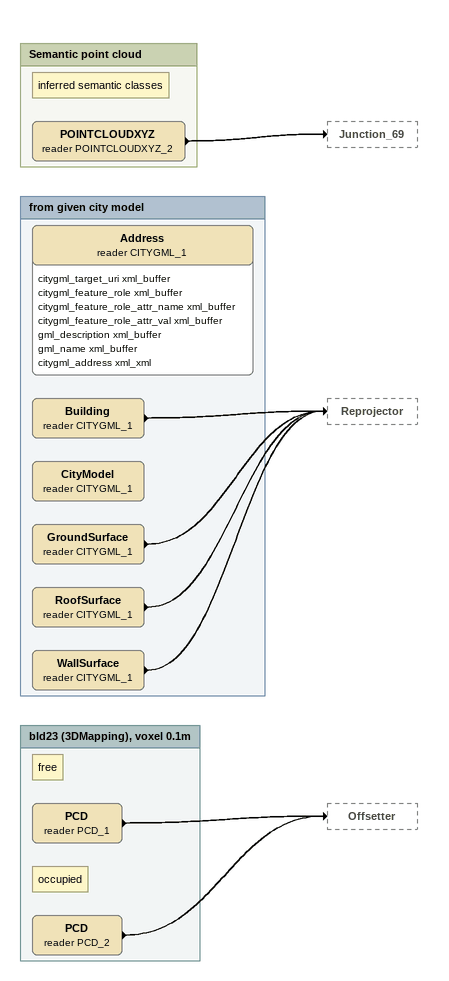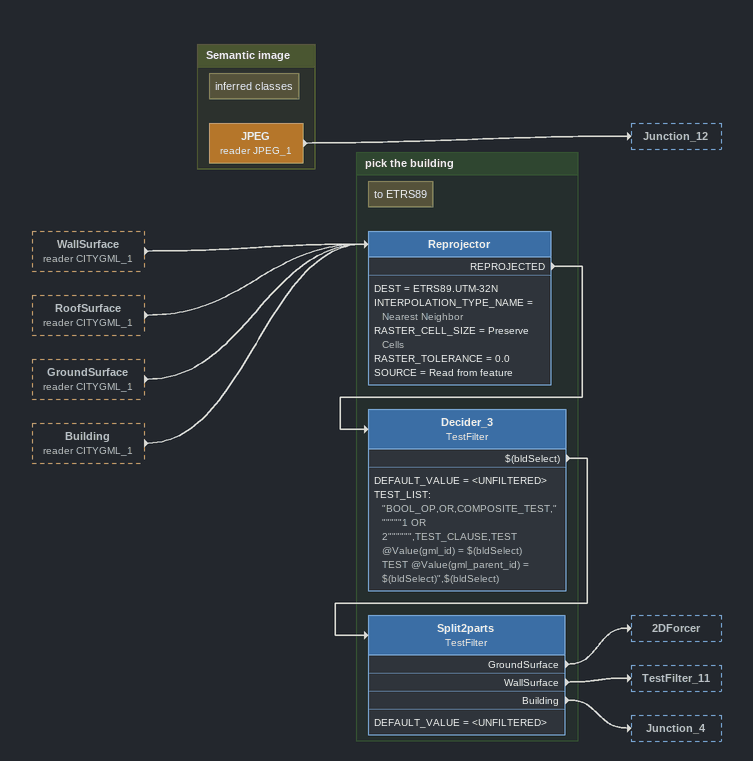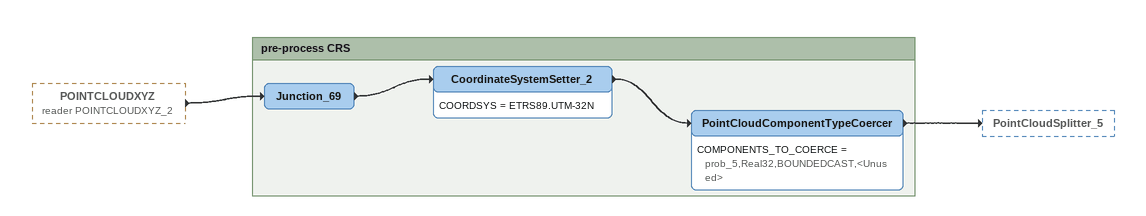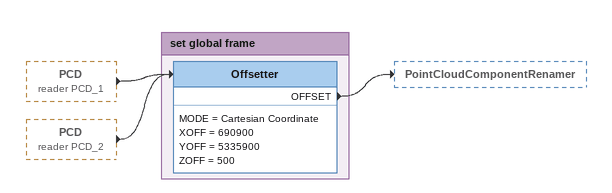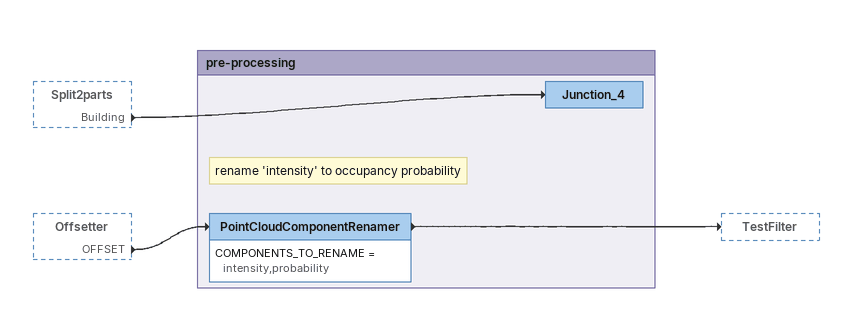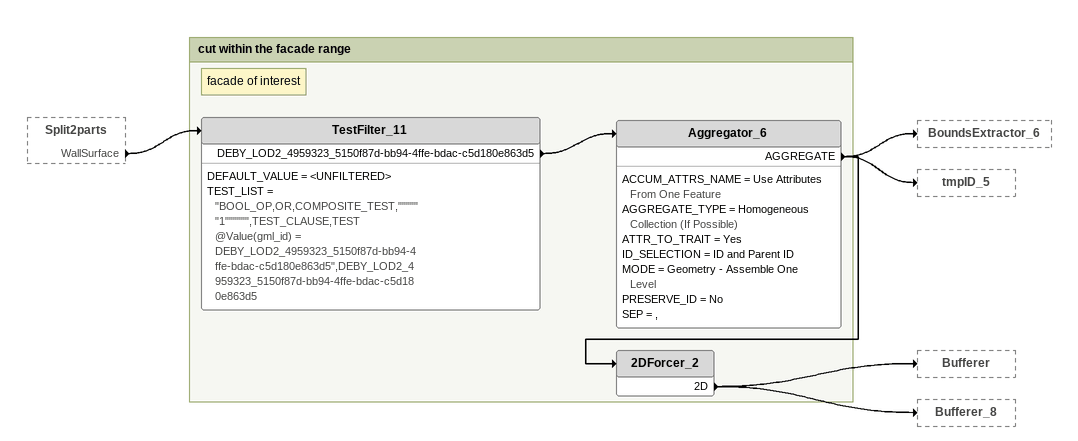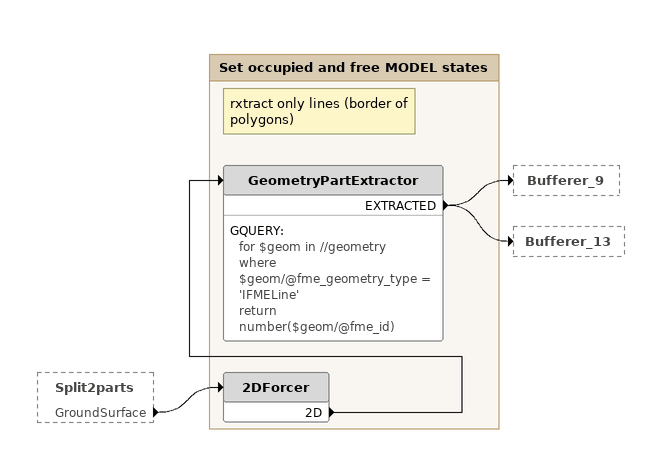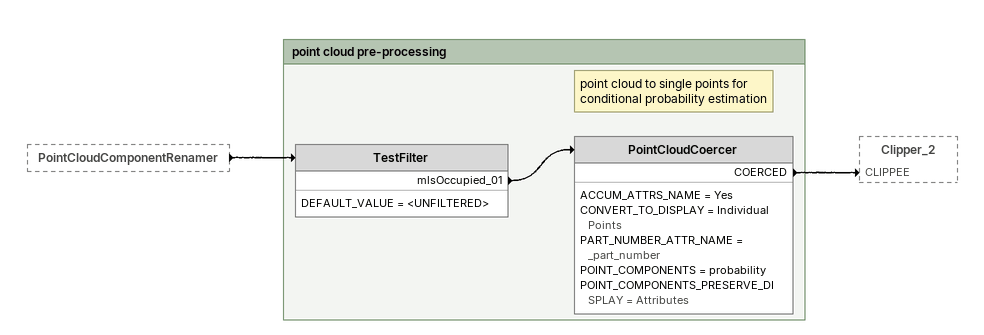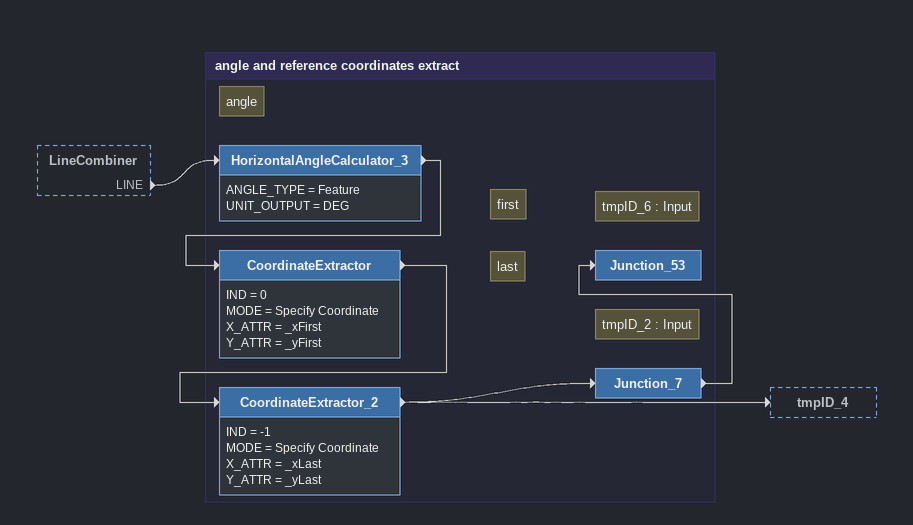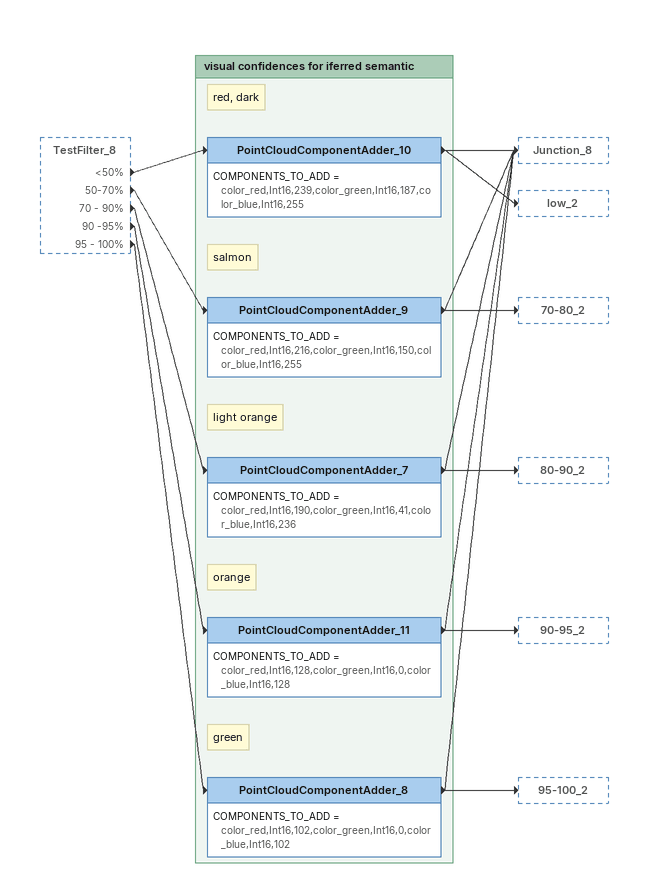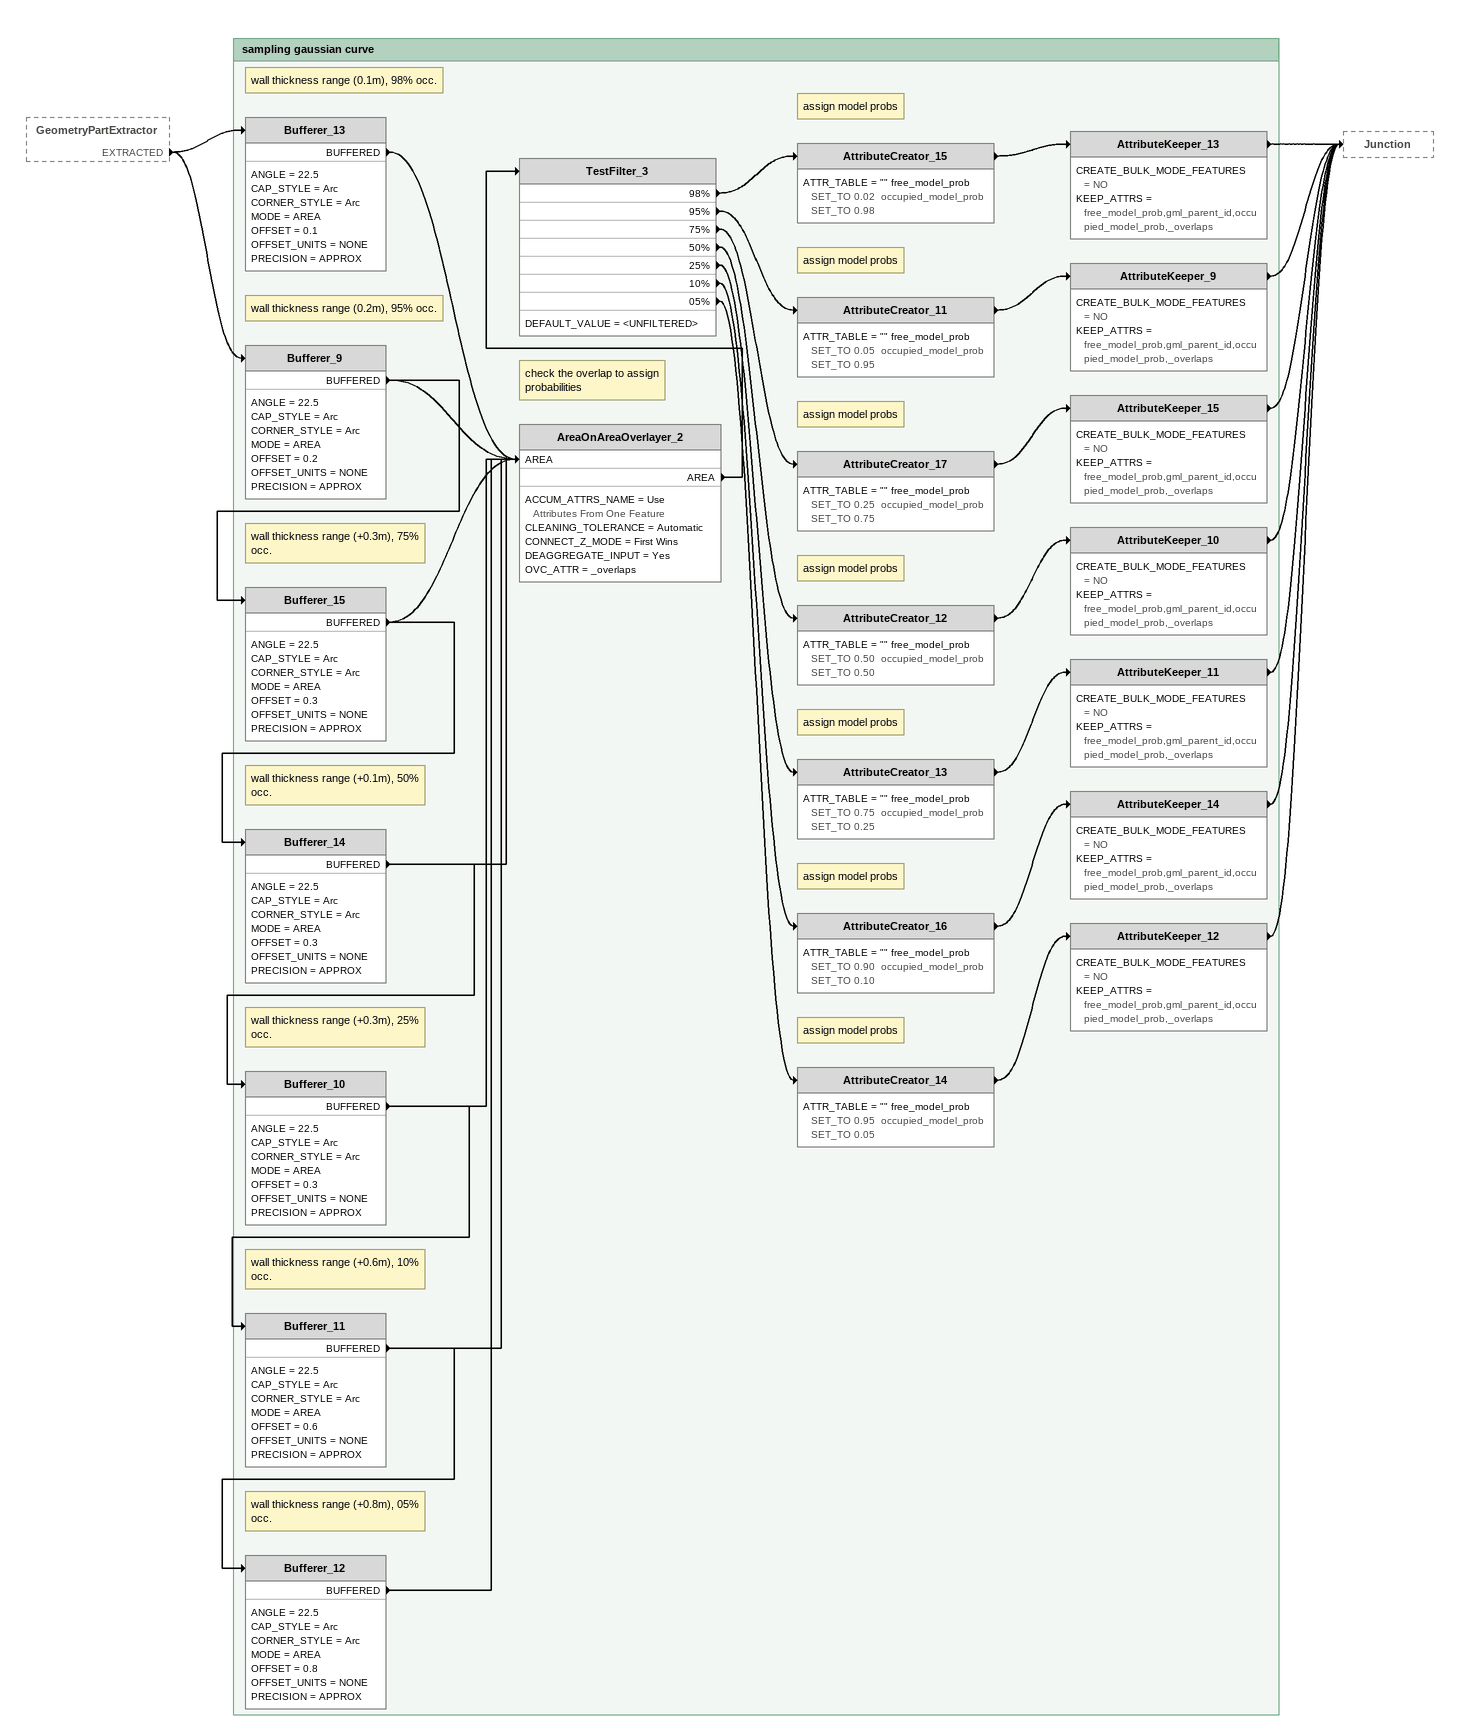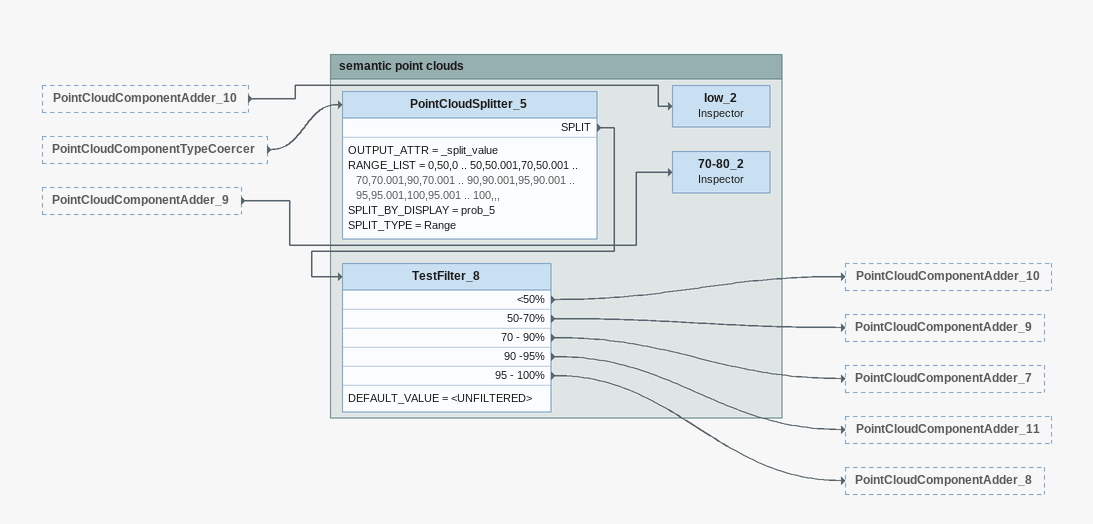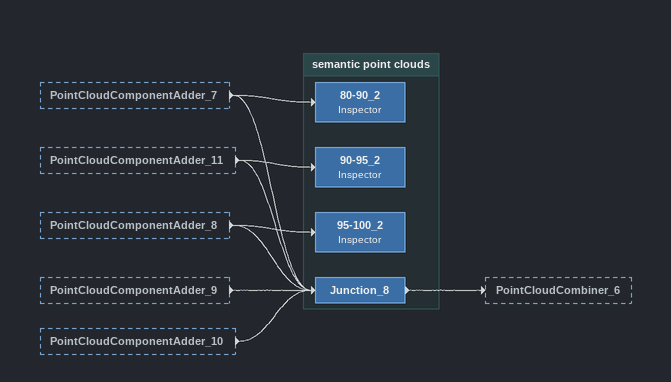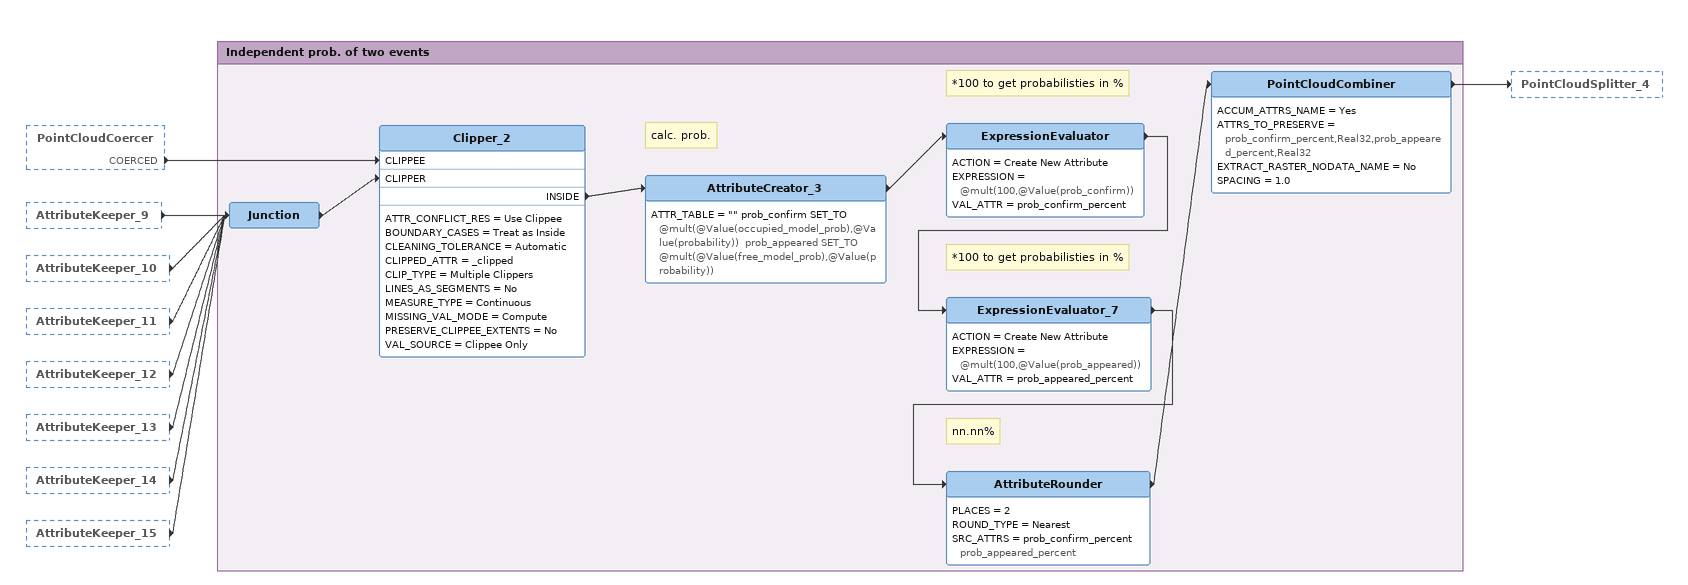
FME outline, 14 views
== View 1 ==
Bookmark: bld23 (3DMapping), voxel 0.1m
Note: free
PCD (reader PCD_1)
    -> Offsetter
Note: occupied
PCD (reader PCD_2)
    -> Offsetter

Bookmark: Semantic point cloud
Note: inferred semantic classes
POINTCLOUDXYZ (reader POINTCLOUDXYZ_2)
    -> Junction_69

Bookmark: from given city model
Address (reader CITYGML_1)
    attributes: citygml_target_uri xml_buffer, citygml_feature_role xml_buffer, citygml_feature_role_attr_name xml_buffer, citygml_feature_role_attr_val xml_buffer, gml_description xml_buffer, gml_name xml_buffer, citygml_address xml_xml
Building (reader CITYGML_1)
    -> Reprojector
CityModel (reader CITYGML_1)
GroundSurface (reader CITYGML_1)
    -> Reprojector
RoofSurface (reader CITYGML_1)
    -> Reprojector
WallSurface (reader CITYGML_1)
    -> Reprojector

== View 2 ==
WallSurface (reader CITYGML_1) [outside]
    -> Reprojector
RoofSurface (reader CITYGML_1) [outside]
    -> Reprojector
GroundSurface (reader CITYGML_1) [outside]
    -> Reprojector
Building (reader CITYGML_1) [outside]
    -> Reprojector

Bookmark: Semantic image
Note: inferred classes
JPEG (reader JPEG_1)
    -> Junction_12

Bookmark: pick the building
Note: to ETRS89
Reprojector
    DEST = ETRS89.UTM-32N
    INTERPOLATION_TYPE_NAME = Nearest Neighbor
    RASTER_CELL_SIZE = Preserve Cells
    RASTER_TOLERANCE = 0.0
    SOURCE = Read from feature
    REPROJECTED -> Decider_3
Decider_3: TestFilter
    DEFAULT_VALUE = <UNFILTERED>
    TEST_LIST:
      "BOOL_OP,OR,COMPOSITE_TEST,""""""1 OR 2"""""",TEST_CLAUSE,TEST @Value(gml_id) = $(bldSelect)
      TEST @Value(gml_parent_id) = $(bldSelect)",$(bldSelect)
    $(bldSelect) -> Split2parts
Split2parts: TestFilter
    DEFAULT_VALUE = <UNFILTERED>
    GroundSurface -> 2DForcer
    WallSurface -> TestFilter_11
    Building -> Junction_4

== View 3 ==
POINTCLOUDXYZ (reader POINTCLOUDXYZ_2) [outside]
    -> Junction_69

Bookmark: pre-process CRS
Junction_69
    -> CoordinateSystemSetter_2
CoordinateSystemSetter_2
    COORDSYS = ETRS89.UTM-32N
    -> PointCloudComponentTypeCoercer
PointCloudComponentTypeCoercer
    COMPONENTS_TO_COERCE = prob_5,Real32,BOUNDEDCAST,<Unused>
    -> PointCloudSplitter_5

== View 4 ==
PCD (reader PCD_1) [outside]
    -> Offsetter
PCD (reader PCD_2) [outside]
    -> Offsetter

Bookmark: set global frame
Offsetter
    MODE = Cartesian Coordinate
    XOFF = 690900
    YOFF = 5335900
    ZOFF = 500
    OFFSET -> PointCloudComponentRenamer

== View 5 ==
Split2parts [outside]
    Building -> Junction_4
Offsetter [outside]
    OFFSET -> PointCloudComponentRenamer

Bookmark: pre-processing
Note: rename 'intensity' to occupancy probability
PointCloudComponentRenamer
    COMPONENTS_TO_RENAME = intensity,probability
    -> TestFilter
Junction_4

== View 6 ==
Split2parts [outside]
    WallSurface -> TestFilter_11

Bookmark: cut within the facade range
Note: facade of interest
TestFilter_11
    DEFAULT_VALUE = <UNFILTERED>
    TEST_LIST = "BOOL_OP,OR,COMPOSITE_TEST,""""""1"""""",TEST_CLAUSE,TEST @Value(gml_id) = DEBY_LOD2_4959323_5150f87d-bb94-4ffe-bdac-c5d180e863d5",DEBY_LOD2_4959323_5150f87d-bb94-4ffe-bdac-c5d180e863d5
    DEBY_LOD2_4959323_5150f87d-bb94-4ffe-bdac-c5d180e863d5 -> Aggregator_6
Aggregator_6
    ACCUM_ATTRS_NAME = Use Attributes From One Feature
    AGGREGATE_TYPE = Homogeneous Collection (If Possible)
    ATTR_TO_TRAIT = Yes
    ID_SELECTION = ID and Parent ID
    MODE = Geometry - Assemble One Level
    PRESERVE_ID = No
    SEP = ,
    AGGREGATE -> BoundsExtractor_6
    AGGREGATE -> tmpID_5
    AGGREGATE -> 2DForcer_2
2DForcer_2
    2D -> Bufferer
    2D -> Bufferer_8

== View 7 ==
Split2parts [outside]
    GroundSurface -> 2DForcer

Bookmark: Set occupied and free MODEL states
2DForcer
    2D -> GeometryPartExtractor
Note: rxtract only lines (border of polygons)
GeometryPartExtractor
    GQUERY:
      for $geom in //geometry
      where $geom/@fme_geometry_type = 'IFMELine'
      return number($geom/@fme_id)
    EXTRACTED -> Bufferer_9
    EXTRACTED -> Bufferer_13

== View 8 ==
PointCloudComponentRenamer [outside]
    -> TestFilter

Bookmark: point cloud pre-processing
TestFilter
    DEFAULT_VALUE = <UNFILTERED>
    mlsOccupied_01 -> PointCloudCoercer
Note: point cloud to single points for conditional probability estimation
PointCloudCoercer
    ACCUM_ATTRS_NAME = Yes
    CONVERT_TO_DISPLAY = Individual Points
    PART_NUMBER_ATTR_NAME = _part_number
    POINT_COMPONENTS = probability
    POINT_COMPONENTS_PRESERVE_DISPLAY = Attributes
    COERCED -> Clipper_2 [CLIPPEE]

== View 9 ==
LineCombiner [outside]
    LINE -> HorizontalAngleCalculator_3

Bookmark: angle and reference coordinates extract
Note: angle
HorizontalAngleCalculator_3
    ANGLE_TYPE = Feature
    UNIT_OUTPUT = DEG
    -> CoordinateExtractor
Note: first
CoordinateExtractor
    IND = 0
    MODE = Specify Coordinate
    X_ATTR = _xFirst
    Y_ATTR = _yFirst
    -> CoordinateExtractor_2
Note: last
CoordinateExtractor_2
    IND = -1
    MODE = Specify Coordinate
    X_ATTR = _xLast
    Y_ATTR = _yLast
    -> tmpID_4
    -> Junction_7
Note: tmpID_2 : Input
Junction_7
    -> Junction_53
Note: tmpID_6 : Input
Junction_53

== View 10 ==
TestFilter_8 [outside]
    <50% -> PointCloudComponentAdder_10
    50-70% -> PointCloudComponentAdder_9
    70 - 90% -> PointCloudComponentAdder_7
    90 -95% -> PointCloudComponentAdder_11
    95 - 100% -> PointCloudComponentAdder_8

Bookmark: visual confidences for iferred semantic
Note: red, dark
PointCloudComponentAdder_10
    COMPONENTS_TO_ADD = color_red,Int16,239,color_green,Int16,187,color_blue,Int16,255
    -> low_2
    -> Junction_8
Note: salmon
PointCloudComponentAdder_9
    COMPONENTS_TO_ADD = color_red,Int16,216,color_green,Int16,150,color_blue,Int16,255
    -> 70-80_2
    -> Junction_8
Note: light orange
PointCloudComponentAdder_7
    COMPONENTS_TO_ADD = color_red,Int16,190,color_green,Int16,41,color_blue,Int16,236
    -> 80-90_2
    -> Junction_8
Note: orange
PointCloudComponentAdder_11
    COMPONENTS_TO_ADD = color_red,Int16,128,color_green,Int16,0,color_blue,Int16,128
    -> 90-95_2
    -> Junction_8
Note: green
PointCloudComponentAdder_8
    COMPONENTS_TO_ADD = color_red,Int16,102,color_green,Int16,0,color_blue,Int16,102
    -> 95-100_2
    -> Junction_8

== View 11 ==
GeometryPartExtractor [outside]
    EXTRACTED -> Bufferer_9
    EXTRACTED -> Bufferer_13

Bookmark: sampling gaussian curve
Note: wall thickness range (0.1m), 98% occ.
Bufferer_13
    ANGLE = 22.5
    CAP_STYLE = Arc
    CORNER_STYLE = Arc
    MODE = AREA
    OFFSET = 0.1
    OFFSET_UNITS = NONE
    PRECISION = APPROX
    BUFFERED -> AreaOnAreaOverlayer_2 [AREA]
Note: wall thickness range (0.2m), 95% occ.
Bufferer_9
    ANGLE = 22.5
    CAP_STYLE = Arc
    CORNER_STYLE = Arc
    MODE = AREA
    OFFSET = 0.2
    OFFSET_UNITS = NONE
    PRECISION = APPROX
    BUFFERED -> AreaOnAreaOverlayer_2 [AREA]
    BUFFERED -> Bufferer_15
Note: wall thickness range (+0.3m), 75% occ.
Bufferer_15
    ANGLE = 22.5
    CAP_STYLE = Arc
    CORNER_STYLE = Arc
    MODE = AREA
    OFFSET = 0.3
    OFFSET_UNITS = NONE
    PRECISION = APPROX
    BUFFERED -> AreaOnAreaOverlayer_2 [AREA]
    BUFFERED -> Bufferer_14
Note: wall thickness range (+0.1m), 50% occ.
Bufferer_14
    ANGLE = 22.5
    CAP_STYLE = Arc
    CORNER_STYLE = Arc
    MODE = AREA
    OFFSET = 0.3
    OFFSET_UNITS = NONE
    PRECISION = APPROX
    BUFFERED -> AreaOnAreaOverlayer_2 [AREA]
    BUFFERED -> Bufferer_10
Note: wall thickness range (+0.3m), 25% occ.
Bufferer_10
    ANGLE = 22.5
    CAP_STYLE = Arc
    CORNER_STYLE = Arc
    MODE = AREA
    OFFSET = 0.3
    OFFSET_UNITS = NONE
    PRECISION = APPROX
    BUFFERED -> AreaOnAreaOverlayer_2 [AREA]
    BUFFERED -> Bufferer_11
Note: wall thickness range (+0.6m), 10% occ.
Bufferer_11
    ANGLE = 22.5
    CAP_STYLE = Arc
    CORNER_STYLE = Arc
    MODE = AREA
    OFFSET = 0.6
    OFFSET_UNITS = NONE
    PRECISION = APPROX
    BUFFERED -> AreaOnAreaOverlayer_2 [AREA]
    BUFFERED -> Bufferer_12
Note: wall thickness range (+0.8m), 05% occ.
Bufferer_12
    ANGLE = 22.5
    CAP_STYLE = Arc
    CORNER_STYLE = Arc
    MODE = AREA
    OFFSET = 0.8
    OFFSET_UNITS = NONE
    PRECISION = APPROX
    BUFFERED -> AreaOnAreaOverlayer_2 [AREA]
Note: check the overlap to assign probabilities
AreaOnAreaOverlayer_2
    ACCUM_ATTRS_NAME = Use Attributes From One Feature
    CLEANING_TOLERANCE = Automatic
    CONNECT_Z_MODE = First Wins
    DEAGGREGATE_INPUT = Yes
    OVC_ATTR = _overlaps
    AREA -> TestFilter_3
TestFilter_3
    DEFAULT_VALUE = <UNFILTERED>
    98% -> AttributeCreator_15
    95% -> AttributeCreator_11
    75% -> AttributeCreator_17
    50% -> AttributeCreator_12
    25% -> AttributeCreator_13
    10% -> AttributeCreator_16
    05% -> AttributeCreator_14
Note: assign model probs
AttributeCreator_15
    ATTR_TABLE = "" free_model_prob SET_TO 0.02  occupied_model_prob SET_TO 0.98
    -> AttributeKeeper_13
AttributeKeeper_13
    CREATE_BULK_MODE_FEATURES = NO
    KEEP_ATTRS = free_model_prob,gml_parent_id,occupied_model_prob,_overlaps
    -> Junction
Note: assign model probs
AttributeCreator_11
    ATTR_TABLE = "" free_model_prob SET_TO 0.05  occupied_model_prob SET_TO 0.95
    -> AttributeKeeper_9
AttributeKeeper_9
    CREATE_BULK_MODE_FEATURES = NO
    KEEP_ATTRS = free_model_prob,gml_parent_id,occupied_model_prob,_overlaps
    -> Junction
Note: assign model probs
AttributeCreator_17
    ATTR_TABLE = "" free_model_prob SET_TO 0.25  occupied_model_prob SET_TO 0.75
    -> AttributeKeeper_15
AttributeKeeper_15
    CREATE_BULK_MODE_FEATURES = NO
    KEEP_ATTRS = free_model_prob,gml_parent_id,occupied_model_prob,_overlaps
    -> Junction
Note: assign model probs
AttributeCreator_12
    ATTR_TABLE = "" free_model_prob SET_TO 0.50  occupied_model_prob SET_TO 0.50
    -> AttributeKeeper_10
AttributeKeeper_10
    CREATE_BULK_MODE_FEATURES = NO
    KEEP_ATTRS = free_model_prob,gml_parent_id,occupied_model_prob,_overlaps
    -> Junction
Note: assign model probs
AttributeCreator_13
    ATTR_TABLE = "" free_model_prob SET_TO 0.75  occupied_model_prob SET_TO 0.25
    -> AttributeKeeper_11
AttributeKeeper_11
    CREATE_BULK_MODE_FEATURES = NO
    KEEP_ATTRS = free_model_prob,gml_parent_id,occupied_model_prob,_overlaps
    -> Junction
Note: assign model probs
AttributeCreator_16
    ATTR_TABLE = "" free_model_prob SET_TO 0.90  occupied_model_prob SET_TO 0.10
    -> AttributeKeeper_14
AttributeKeeper_14
    CREATE_BULK_MODE_FEATURES = NO
    KEEP_ATTRS = free_model_prob,gml_parent_id,occupied_model_prob,_overlaps
    -> Junction
Note: assign model probs
AttributeCreator_14
    ATTR_TABLE = "" free_model_prob SET_TO 0.95  occupied_model_prob SET_TO 0.05
    -> AttributeKeeper_12
AttributeKeeper_12
    CREATE_BULK_MODE_FEATURES = NO
    KEEP_ATTRS = free_model_prob,gml_parent_id,occupied_model_prob,_overlaps
    -> Junction

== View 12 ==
PointCloudComponentAdder_10 [outside]
    -> low_2
PointCloudComponentTypeCoercer [outside]
    -> PointCloudSplitter_5
PointCloudComponentAdder_9 [outside]
    -> 70-80_2

Bookmark: semantic point clouds
PointCloudSplitter_5
    OUTPUT_ATTR = _split_value
    RANGE_LIST = 0,50,0 .. 50,50.001,70,50.001 .. 70,70.001,90,70.001 .. 90,90.001,95,90.001 .. 95,95.001,100,95.001 .. 100,,,
    SPLIT_BY_DISPLAY = prob_5
    SPLIT_TYPE = Range
    SPLIT -> TestFilter_8
TestFilter_8
    DEFAULT_VALUE = <UNFILTERED>
    <50% -> PointCloudComponentAdder_10
    50-70% -> PointCloudComponentAdder_9
    70 - 90% -> PointCloudComponentAdder_7
    90 -95% -> PointCloudComponentAdder_11
    95 - 100% -> PointCloudComponentAdder_8
low_2: Inspector
70-80_2: Inspector

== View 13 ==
PointCloudComponentAdder_7 [outside]
    -> 80-90_2
    -> Junction_8
PointCloudComponentAdder_11 [outside]
    -> 90-95_2
    -> Junction_8
PointCloudComponentAdder_8 [outside]
    -> 95-100_2
    -> Junction_8
PointCloudComponentAdder_9 [outside]
    -> Junction_8
PointCloudComponentAdder_10 [outside]
    -> Junction_8

Bookmark: semantic point clouds
80-90_2: Inspector
90-95_2: Inspector
95-100_2: Inspector
Junction_8
    -> PointCloudCombiner_6

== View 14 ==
PointCloudCoercer [outside]
    COERCED -> Clipper_2 [CLIPPEE]
AttributeKeeper_9 [outside]
    -> Junction
AttributeKeeper_10 [outside]
    -> Junction
AttributeKeeper_11 [outside]
    -> Junction
AttributeKeeper_12 [outside]
    -> Junction
AttributeKeeper_13 [outside]
    -> Junction
AttributeKeeper_14 [outside]
    -> Junction
AttributeKeeper_15 [outside]
    -> Junction

Bookmark: Independent prob. of two events
Junction
    -> Clipper_2 [CLIPPER]
Clipper_2
    ATTR_CONFLICT_RES = Use Clippee
    BOUNDARY_CASES = Treat as Inside
    CLEANING_TOLERANCE = Automatic
    CLIPPED_ATTR = _clipped
    CLIP_TYPE = Multiple Clippers
    LINES_AS_SEGMENTS = No
    MEASURE_TYPE = Continuous
    MISSING_VAL_MODE = Compute
    PRESERVE_CLIPPEE_EXTENTS = No
    VAL_SOURCE = Clippee Only
    INSIDE -> AttributeCreator_3
Note: calc. prob.
AttributeCreator_3
    ATTR_TABLE = "" prob_confirm SET_TO @mult(@Value(occupied_model_prob),@Value(probability))  prob_appeared SET_TO @mult(@Value(free_model_prob),@Value(probability))
    -> ExpressionEvaluator
Note: *100 to get probabilisties in %
ExpressionEvaluator
    ACTION = Create New Attribute
    EXPRESSION = @mult(100,@Value(prob_confirm))
    VAL_ATTR = prob_confirm_percent
    -> ExpressionEvaluator_7
Note: *100 to get probabilisties in %
ExpressionEvaluator_7
    ACTION = Create New Attribute
    EXPRESSION = @mult(100,@Value(prob_appeared))
    VAL_ATTR = prob_appeared_percent
    -> AttributeRounder
Note: nn.nn%
AttributeRounder
    PLACES = 2
    ROUND_TYPE = Nearest
    SRC_ATTRS = prob_confirm_percent prob_appeared_percent
    -> PointCloudCombiner
PointCloudCombiner
    ACCUM_ATTRS_NAME = Yes
    ATTRS_TO_PRESERVE = prob_confirm_percent,Real32,prob_appeared_percent,Real32
    EXTRACT_RASTER_NODATA_NAME = No
    SPACING = 1.0
    -> PointCloudSplitter_4
